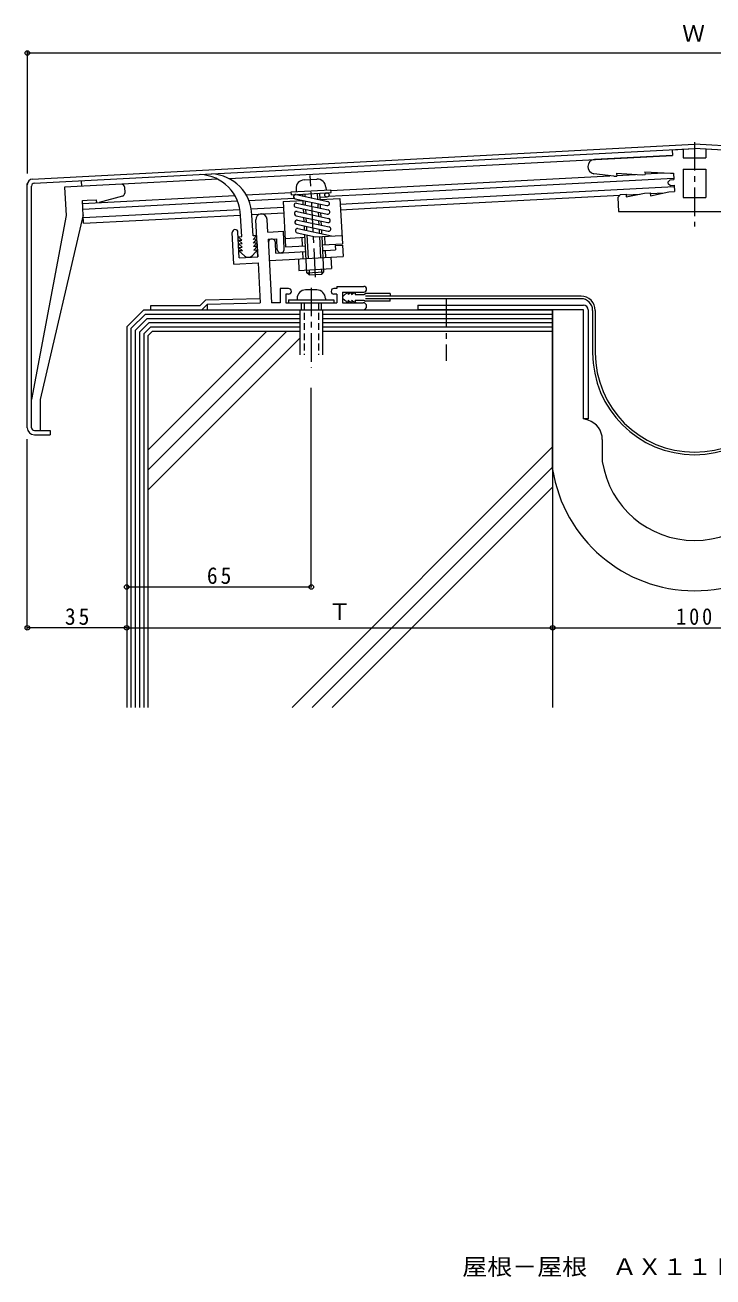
# Model space of a CAD drawing. Units: millimetres, scale not verified. Extents: x -302 to 326, y -270 to 239.
# Drawn here: x -301.7 to -59.4, y -270.3 to 170.2 of the extents above; entities that cross this region are included whole.
import ezdxf
from ezdxf.enums import TextEntityAlignment as Align

# ---------------------------------------------------------------- set-up
doc = ezdxf.new("R2010")
doc.units = ezdxf.units.MM
doc.header["$LTSCALE"] = 2
doc.header["$PDMODE"] = 32
doc.header["$PDSIZE"] = 1.6
doc.linetypes.add('CHAIN1', pattern=[8, 5, -1, 1, -1])
doc.linetypes.add('DASHED1', pattern=[1.8, 1.2, -0.6])
for name, color, linetype, lineweight in [('D-0', 3, 'Continuous', 9), ('D-1', 2, 'Continuous', 9), ('D-2', 4, 'Continuous', 9), ('D-3', 6, 'Continuous', 5), ('D-4', 7, 'Continuous', 9), ('D-5', 7, 'Continuous', 9)]:
    doc.layers.add(name, color=color, linetype=linetype, lineweight=lineweight)
doc.styles.add('ＭＳ ゴシック', font='')
doc.styles.get('ＭＳ ゴシック').set_extended_font_data('MS Gothic')

msp = doc.modelspace()

# ---------------------------------------------------------------- linework, layer by layer
at = {"layer": 'D-0'}
for p, q in [((-299.138, 116.038), (-65.889, 128.262)), ((167.335, 116.04), (-65.889, 128.262)), ((-298.523, 114.568), (-65.889, 126.76)), ((166.628, 114.574), (-65.889, 126.76)), ((-300.889, 28.545), (-300.889, 114.423)), ((-299.389, 28.545), (-299.389, 113.574)), ((-298.389, 27.546), (-292.889, 27.546)), ((-292.889, 27.546), (-292.889, 26.045)), ((-298.389, 26.045), (-292.889, 26.045))]:
    msp.add_line(p, q, dxfattribs=at)
for centre, radius, start, end in [((-298.889, 114.048), 2, 93.00046, 180), ((-298.389, 113.574), 1, 93.00078, 180), ((-298.389, 28.545), 2.5, 180, 270), ((-298.389, 28.545), 1, 180, 270)]:
    msp.add_arc(centre, radius, start, end, dxfattribs=at)
at = {"layer": 'D-1', "linetype": 'CHAIN1'}
for p, q in [((-65.889, 129.012), (-65.889, 99.312)), ((-199.365, 81.57), (-201.236, 117.274)), ((-200.889, 77.774), (-200.889, 49.591))]:
    msp.add_line(p, q, dxfattribs=at)
at = {"layer": 'D-1'}
for p, q in [((-229.826, 116.177), (-73.681, 124.36)), ((-73.68, 124.349), (-101.143, 122.91)), ((-73.784, 126.335), (-65.889, 126.749)), ((-73.784, 126.335), (-73.68, 124.349)), ((-69.889, 126.539), (-69.889, 123.54)), ((-69.889, 123.54), (-61.889, 123.54)), ((-57.994, 126.335), (-65.889, 126.749)), ((-61.889, 126.539), (-61.889, 123.54)), ((-69.889, 119.54), (-69.889, 109.539)), ((-69.889, 119.54), (-61.889, 119.54)), ((-61.889, 119.54), (-61.889, 109.539)), ((-233.842, 115.966), (-287.731, 113.142)), ((-281.739, 113.456), (-281.843, 115.443)), ((-203.388, 115.768), (-198.894, 116.003)), ((-180.249, 110.764), (-73.262, 116.371)), ((-178.259, 112.871), (-95.742, 117.196)), ((-94.324, 117.009), (-101.339, 117.935)), ((-94.324, 117.009), (-93.326, 117.061)), ((-93.378, 118.059), (-93.326, 117.061)), ((-93.378, 118.059), (-84.338, 117.532)), ((-93.34, 117.322), (-86.699, 117.67)), ((-84.338, 117.532), (-83.34, 117.584)), ((-83.392, 118.583), (-83.34, 117.584)), ((-83.353, 117.845), (-76.713, 118.193)), ((-75.196, 115.05), (-74.527, 115.793)), ((-75.165, 114.465), (-75.196, 115.05)), ((-74.527, 115.793), (-73.236, 115.861)), ((-73.353, 118.108), (-73.236, 115.861)), ((-287.731, 113.142), (-287.208, 103.177)), ((-281.425, 107.465), (-227.824, 110.274)), ((-266.708, 113.263), (-266.593, 111.069)), ((-223.83, 110.483), (-207.934, 111.316)), ((-207.892, 110.525), (-193.911, 111.258)), ((-206.227, 112.615), (-206.174, 111.617)), ((-206.212, 110.588), (-195.07, 108.167)), ((-203.84, 110.072), (-203.875, 110.736)), ((-203.03, 109.896), (-203.076, 110.778)), ((-198.573, 108.928), (-198.682, 111.008)), ((-197.768, 108.841), (-197.883, 111.05)), ((-195.741, 113.165), (-195.689, 112.166)), ((-194.77, 110.003), (-180.324, 110.76)), ((-193.911, 111.258), (-193.964, 112.256)), ((-193.953, 112.049), (-178.259, 112.871)), ((-178.076, 107.874), (-73.105, 113.375)), ((-177.789, 105.886), (-92.213, 110.371)), ((-89.977, 110.488), (-85.038, 110.747)), ((-83.499, 111.067), (-81.502, 111.172)), ((-81.489, 110.933), (-76.549, 111.192)), ((-75.165, 114.465), (-74.422, 113.796)), ((-75.01, 111.512), (-73.013, 111.616)), ((-74.422, 113.796), (-73.131, 113.863)), ((-73.131, 113.863), (-73.013, 111.616)), ((-281.058, 100.474), (-281.478, 108.484)), ((-281.32, 105.467), (-226.859, 108.321)), ((-276.432, 107.726), (-276.485, 108.746)), ((-267.324, 110.053), (-275.525, 107.774)), ((-222.864, 108.531), (-206.94, 109.365)), ((-222.001, 105.572), (-210.645, 106.167)), ((-210.75, 108.16), (-203.759, 108.527)), ((-210.75, 108.16), (-209.913, 92.182)), ((-206.531, 109.122), (-195.389, 106.702)), ((-206.374, 106.126), (-195.232, 103.706)), ((-206.055, 107.592), (-194.913, 105.172)), ((-203.683, 107.076), (-203.759, 108.527)), ((-202.873, 106.9), (-202.949, 108.344)), ((-198.416, 105.932), (-198.492, 107.376)), ((-195.343, 109.677), (-197.805, 109.548)), ((-197.768, 108.841), (-190.777, 109.207)), ((-197.606, 105.756), (-197.682, 107.2)), ((-190.777, 109.207), (-189.94, 93.229)), ((-190.695, 107.212), (-177.998, 107.878)), ((-190.59, 105.215), (-177.893, 105.881)), ((-177.893, 105.881), (-177.789, 105.886)), ((-92.933, 109.571), (-92.672, 104.578)), ((-69.889, 109.539), (-61.889, 109.539)), ((-287.208, 103.177), (-299.389, 38.461)), ((-281.217, 103.491), (-296.389, 38.461)), ((-281.163, 102.471), (-225.996, 105.363)), ((-281.058, 100.474), (-225.768, 103.372)), ((-221.773, 103.581), (-210.541, 104.17)), ((-219.742, 88.666), (-220.422, 101.649)), ((-216.192, 97.361), (-216.428, 101.858)), ((-206.217, 103.13), (-195.075, 100.71)), ((-205.898, 104.596), (-194.756, 102.176)), ((-205.741, 101.6), (-194.599, 99.18)), ((-203.526, 104.08), (-203.602, 105.524)), ((-203.369, 101.085), (-203.445, 102.528)), ((-202.716, 103.904), (-202.792, 105.348)), ((-202.559, 100.909), (-202.635, 102.352)), ((-198.259, 102.936), (-198.335, 104.38)), ((-198.102, 99.941), (-198.178, 101.384)), ((-197.449, 102.76), (-197.525, 104.204)), ((-92.672, 104.578), (-39.107, 104.578)), ((-228.119, 86.146), (-228.699, 97.209)), ((-226.231, 88.326), (-226.702, 97.314)), ((-216.192, 97.361), (-210.7, 97.649)), ((-210.372, 91.407), (-210.7, 97.649)), ((-206.06, 100.134), (-194.918, 97.714)), ((-205.903, 97.138), (-199.444, 95.735)), ((-205.584, 98.604), (-193.751, 96.034)), ((-203.212, 98.089), (-203.288, 99.532)), ((-202.402, 97.913), (-202.478, 99.356)), ((-197.945, 96.945), (-198.021, 98.388)), ((-197.292, 99.765), (-197.368, 101.208)), ((-197.135, 96.769), (-197.211, 98.212)), ((-220.032, 94.246), (-219.74, 88.666)), ((-216.061, 94.864), (-213.065, 95.021)), ((-216.061, 94.864), (-214.89, 72.525)), ((-213.303, 90.002), (-213.499, 93.747)), ((-212.869, 91.276), (-213.065, 95.021)), ((-210.069, 95.178), (-203.079, 95.545)), ((-209.912, 92.182), (-202.922, 92.549)), ((-203.921, 92.496), (-204.078, 95.492)), ((-202.425, 83.062), (-203.131, 96.536)), ((-201.888, 88.097), (-202.32, 96.36)), ((-199.444, 95.735), (-190.097, 96.225)), ((-197.494, 88.327), (-197.886, 95.817)), ((-196.433, 83.376), (-197.087, 95.859)), ((-196.93, 92.863), (-189.94, 93.229)), ((-195.932, 92.915), (-196.089, 95.911)), ((-192.41, 92.599), (-189.913, 92.73)), ((-192.41, 92.599), (-192.332, 91.101)), ((-189.913, 92.73), (-189.704, 88.735)), ((-226.231, 88.326), (-219.74, 88.666)), ((-213.303, 90.002), (-210.806, 90.133)), ((-210.798, 90.133), (-202.817, 90.552)), ((-203.685, 88.003), (-203.816, 90.499)), ((-202.771, 88.051), (-189.704, 88.735)), ((-196.826, 90.866), (-195.827, 90.918)), ((-195.827, 90.918), (-192.332, 91.101)), ((-195.696, 88.421), (-195.827, 90.918)), ((-193.949, 88.513), (-193.739, 84.519)), ((-228.119, 86.146), (-219.633, 86.591)), ((-219.633, 86.591), (-218.896, 72.526)), ((-215.669, 87.375), (-208.678, 87.741)), ((-208.678, 87.741), (-202.771, 88.051)), ((-205.433, 87.911), (-205.223, 83.917)), ((-205.223, 83.917), (-193.739, 84.519)), ((-201.678, 84.102), (-201.584, 82.305)), ((-197.284, 84.333), (-197.19, 82.535)), ((-202.425, 83.062), (-196.433, 83.376)), ((-201.584, 82.305), (-202.425, 83.062)), ((-201.584, 82.305), (-197.19, 82.535)), ((-197.19, 82.535), (-196.433, 83.376)), ((-208.889, 75.525), (-209.889, 75.525)), ((-209.889, 75.525), (-209.889, 72.525)), ((-198.889, 77.025), (-202.889, 77.025)), ((-191.889, 77.525), (-192.889, 77.525)), ((-191.889, 75.525), (-192.889, 75.525)), ((-191.889, 78.276), (-191.889, 77.525)), ((-191.889, 78.276), (-182.389, 78.276)), ((-191.889, 75.525), (-191.889, 72.525)), ((-189.889, 76.275), (-182.389, 76.275)), ((-238.027, 73.509), (-240.011, 71.525)), ((-237.389, 72.025), (-239.389, 70.025)), ((-238.027, 73.509), (-218.975, 74.024)), ((-237.389, 72.025), (-218.919, 72.525)), ((-237.389, 70.025), (-237.389, 72.025)), ((-211.889, 72.525), (-214.89, 72.525)), ((-209.889, 72.525), (-191.889, 72.525)), ((-208.889, 73.525), (-192.889, 73.525)), ((-208.889, 73.525), (-208.889, 72.525)), ((-205.889, 74.025), (-205.889, 73.525)), ((-204.389, 72.525), (-204.389, 70.025)), ((-203.389, 72.525), (-203.389, 70.025)), ((-198.389, 72.525), (-198.389, 70.025)), ((-197.389, 72.525), (-197.389, 70.025)), ((-195.889, 74.025), (-195.889, 73.525)), ((-192.889, 73.525), (-192.889, 72.525)), ((-204.889, 70.025), (-204.889, 54.171)), ((-196.889, 70.025), (-196.889, 54.171)), ((-296.389, 38.461), (-296.389, 27.546))]:
    msp.add_line(p, q, dxfattribs=at)
at = {"layer": 'D-1', "linetype": 'DASHED1'}
for p, q in [((-203.389, 72.525), (-203.389, 54.171)), ((-198.389, 72.525), (-198.389, 54.171))]:
    msp.add_line(p, q, dxfattribs=at)
at = {"layer": 'D-1'}
for points in [[(-83.392, 118.583), (-74.352, 118.055), (-73.353, 118.108)], [(-207.892, 110.525), (-207.944, 111.524), (-193.964, 112.256)], [(-92.933, 109.571), (-91.987, 110.622), (-89.99, 110.727)], [(-89.99, 110.727), (-89.937, 109.728), (-83.499, 111.067)], [(-81.502, 111.172), (-81.449, 110.173), (-75.01, 111.512)], [(-281.478, 108.484), (-279.821, 108.57), (-276.485, 108.746)], [(-208.889, 77.525), (-211.889, 77.525), (-211.889, 72.525)], [(-189.889, 76.275), (-189.889, 72.525), (-182.639, 72.525)], [(-257.389, 70.025), (-257.389, 71.525), (-240.011, 71.525)]]:
    msp.add_lwpolyline(points, dxfattribs=at)
msp.add_circle((-195.387, 110.43), 0.75, dxfattribs=at)
for centre, radius, start, end in [((-101.012, 120.413), 2.5, 93.00031, 262.47823), ((-203.231, 112.772), 3, 92.99992, 182.99992), ((-198.737, 113.007), 3, 2.99991, 92.99992), ((-267.707, 113.211), 1, 2.99918, 92.99921), ((-267.592, 111.016), 1, 285.52844, 3.0006), ((-206.372, 109.855), 0.75, 77.74342, 257.74583), ((-206.215, 106.859), 0.75, 77.75139, 257.73788), ((-195.23, 107.435), 0.75, 257.74583, 77.74342), ((-218.425, 101.753), 2, 3.00215, 182.99919), ((-206.058, 103.863), 0.75, 77.73474, 257.75139), ((-205.901, 100.867), 0.75, 77.74342, 257.74583), ((-195.073, 104.439), 0.75, 257.74358, 77.7403), ((-194.916, 101.443), 0.75, 257.74028, 77.75137), ((-227.701, 97.262), 1, 3, 183), ((-205.744, 97.871), 0.75, 86.81682, 257.74342), ((-194.759, 98.447), 0.75, 257.74583, 77.74342), ((-214.747, 93.681), 1.25, 2.99908, 182.9991), ((-211.621, 91.342), 1.25, 182.9991, 2.99918), ((-208.889, 76.525), 1, 270, 90), ((-202.889, 74.025), 3, 90, 180), ((-198.889, 74.025), 3, 0, 90), ((-192.889, 76.525), 1, 90, 270), ((-182.389, 77.275), 1, 270, 90), ((-182.639, 71.275), 1.25, 270, 90)]:
    msp.add_arc(centre, radius, start, end, dxfattribs=at)
at = {"layer": 'D-2'}
for p, q in [((-225.371, 95.803), (-225.755, 103.134)), ((-221.377, 96.012), (-221.761, 103.344)), ((-226.619, 95.738), (-225.371, 95.803)), ((-225.306, 94.555), (-226.619, 95.738)), ((-226.554, 94.489), (-225.306, 94.555)), ((-225.24, 93.307), (-226.554, 94.489)), ((-226.488, 93.241), (-225.24, 93.307)), ((-225.175, 92.058), (-226.488, 93.241)), ((-220.128, 96.078), (-221.377, 96.012)), ((-221.311, 94.764), (-220.128, 96.078)), ((-220.063, 94.83), (-221.311, 94.764)), ((-221.246, 93.516), (-220.063, 94.83)), ((-219.997, 93.581), (-221.246, 93.516)), ((-221.18, 92.267), (-219.997, 93.581)), ((-226.423, 91.993), (-225.175, 92.058)), ((-225.109, 90.81), (-226.423, 91.993)), ((-225.109, 90.81), (-226.358, 90.745)), ((-224.428, 89.007), (-226.358, 90.745)), ((-221.604, 89.155), (-219.867, 91.085)), ((-219.932, 92.333), (-221.18, 92.267)), ((-221.115, 91.019), (-219.932, 92.333)), ((-221.115, 91.019), (-219.867, 91.085)), ((-189.831, 74.599), (-189.043, 75.387)), ((-185.419, 75.387), (-182.419, 75.387)), ((-182.419, 75.387), (-181.828, 75.737)), ((-173.103, 75.737), (-181.828, 75.737)), ((-173.103, 75.737), (-173.103, 74.837)), ((-189.831, 74.175), (-189.043, 73.387)), ((-185.419, 73.387), (-182.419, 73.387)), ((-182.419, 73.387), (-181.828, 73.037)), ((-105.889, 74.837), (-181.828, 74.837)), ((-105.889, 73.937), (-181.828, 73.937)), ((-173.103, 73.037), (-181.828, 73.037)), ((-173.103, 73.037), (-173.103, 73.937)), ((-163.389, 71.625), (-104.989, 71.625)), ((-163.389, 71.625), (-163.389, 70.025)), ((-104.989, 70.025), (-163.389, 70.025)), ((-115.889, 13.855), (-115.889, 70.025)), ((-103.389, 70.025), (-103.389, 31.625)), ((-101.789, 69.837), (-101.789, 54.928)), ((-100.889, 69.837), (-100.889, 54.928)), ((-103.359, 31.131), (-104.989, 31.625)), ((-98.389, 24.432), (-98.389, 16.625))]:
    msp.add_line(p, q, dxfattribs=at)
at = {"layer": 'D-2', "linetype": 'CHAIN1'}
msp.add_line((-153.389, 73.833), (-153.389, 52.046), dxfattribs=at)
at = {"layer": 'D-2'}
for points in [[(-189.043, 75.387), (-188.935, 75.481), (-188.746, 75.639), (-188.552, 75.786), (-188.348, 75.916), (-188.224, 75.981), (-188.17, 76.006), (-188.074, 76.046), (-187.976, 76.082), (-187.877, 76.117), (-187.819, 76.137)], [(-187.919, 75.387), (-187.779, 75.497), (-187.535, 75.682), (-187.283, 75.849), (-187.019, 75.989), (-186.858, 76.053), (-186.819, 76.067), (-186.75, 76.088), (-186.68, 76.108), (-186.61, 76.126), (-186.569, 76.137)], [(-186.669, 75.387), (-186.529, 75.497), (-186.285, 75.682), (-186.033, 75.849), (-185.769, 75.989), (-185.608, 76.053), (-185.568, 76.067), (-185.499, 76.088), (-185.43, 76.108), (-185.319, 76.137)], [(-189.043, 73.387), (-188.935, 73.293), (-188.746, 73.135), (-188.552, 72.988), (-188.348, 72.857), (-188.224, 72.793), (-188.17, 72.768), (-188.074, 72.728), (-187.976, 72.691), (-187.877, 72.657), (-187.819, 72.637)], [(-187.919, 73.387), (-187.779, 73.276), (-187.535, 73.092), (-187.283, 72.924), (-187.019, 72.784), (-186.858, 72.72), (-186.819, 72.707), (-186.75, 72.686), (-186.68, 72.666), (-186.61, 72.647), (-186.569, 72.637)], [(-186.669, 73.387), (-186.529, 73.276), (-186.285, 73.092), (-186.033, 72.924), (-185.769, 72.784), (-185.608, 72.72), (-185.568, 72.707), (-185.499, 72.686), (-185.43, 72.666), (-185.319, 72.637)], [(-103.389, 31.625), (-104.989, 31.625), (-104.989, 70.025)]]:
    msp.add_lwpolyline(points, dxfattribs=at)
for centre, radius, start, end in [((-240.751, 102.664), 15, 1.79433, 87.13452), ((-236.757, 102.874), 15, 1.79431, 87.13472), ((-223.09, 90.494), 2, 228, 318), ((-185.108, 75.394), 2.811, 164.66914, 180.13989), ((-183.858, 75.394), 2.811, 164.66914, 180.13989), ((-182.609, 75.394), 2.811, 164.66914, 180.13989), ((-189.619, 74.387), 0.3, 135, 225), ((-185.108, 73.38), 2.811, 179.86011, 195.33086), ((-183.858, 73.38), 2.811, 179.86011, 195.33086), ((-182.609, 73.38), 2.811, 179.86011, 195.33086), ((-105.889, 69.837), 5, 0, 90), ((-105.889, 69.837), 4.1, 0, 90), ((-104.989, 70.025), 1.6, 0, 90), ((-65.889, 54.928), 35.9, 180, 0), ((-65.889, 54.928), 35, 180, 0), ((-105.389, 24.432), 7, 0, 73.14159), ((-65.889, 21.773), 50.615, 188.9995, 351.0005), ((-65.889, 21.773), 32.905, 188.9995, 351.0005)]:
    msp.add_arc(centre, radius, start, end, dxfattribs=at)
at = {"layer": 'D-3'}
for p, q in [((-259.889, 70.025), (-265.889, 64.025)), ((-259.268, 68.525), (-264.389, 63.404)), ((-258.646, 67.025), (-262.889, 62.783)), ((-259.889, 70.025), (-115.889, 70.025)), ((-259.268, 68.525), (-204.889, 68.525)), ((-258.646, 67.025), (-204.889, 67.025)), ((-196.889, 68.525), (-115.889, 68.525)), ((-196.889, 67.025), (-115.889, 67.025)), ((-115.889, 70.025), (-115.889, -69.975)), ((-265.889, 64.025), (-265.889, -69.975)), ((-264.389, 63.404), (-264.389, -69.975)), ((-262.889, 62.783), (-262.889, -69.975)), ((-258.025, 65.525), (-261.389, 62.161)), ((-261.389, 62.161), (-261.389, -69.975)), ((-257.404, 64.025), (-259.889, 61.54)), ((-256.782, 62.526), (-258.389, 60.919)), ((-258.389, 13.607), (-209.471, 62.526)), ((-258.389, 20.678), (-216.542, 62.526)), ((-258.025, 65.525), (-204.889, 65.525)), ((-257.404, 64.025), (-204.889, 64.025)), ((-256.782, 62.526), (-204.889, 62.526)), ((-196.889, 65.525), (-115.889, 65.525)), ((-196.889, 64.025), (-115.889, 64.025)), ((-196.889, 62.526), (-115.889, 62.526)), ((-259.889, 61.54), (-259.889, -69.975)), ((-258.389, 60.919), (-258.389, -69.975)), ((-258.389, 6.536), (-204.889, 60.036)), ((-207.621, -69.975), (-115.889, 21.757)), ((-200.55, -69.975), (-115.889, 14.686)), ((-193.479, -69.975), (-115.889, 7.615))]:
    msp.add_line(p, q, dxfattribs=at)
at = {"layer": 'D-4'}
for p, q in [((-300.889, 161.003), (-300.889, 118.048)), ((-300.889, 160.403), (169.111, 160.403)), ((-300.889, -42.516), (-300.889, 24.545)), ((-265.889, -41.916), (-300.889, -41.916))]:
    msp.add_line(p, q, dxfattribs=at)
for p in [(-300.889, 160.403), (-300.889, -41.916), (-265.889, -41.916)]:
    msp.add_point(p, dxfattribs=at)
at = {"layer": 'D-5'}
for p, q in [((-200.889, -27.077), (-200.889, 42.56)), ((-265.889, -27.077), (-265.889, -28.113)), ((-265.889, -27.513), (-200.889, -27.513)), ((-265.889, -41.916), (-265.889, -42.516)), ((-265.889, -41.916), (134.111, -41.916)), ((-115.889, -41.916), (-115.889, -42.516))]:
    msp.add_line(p, q, dxfattribs=at)
for p in [(-265.889, -27.513), (-200.889, -27.513), (-265.889, -41.916), (-115.889, -41.916)]:
    msp.add_point(p, dxfattribs=at)

# ---------------------------------------------------------------- texts
at = {"layer": 'D-0', "color": 2, "style": 'ＭＳ ゴシック', "width": 1.1}
msp.add_text('屋根－屋根\u3000ＡＸ１１Ｌ－１００Ｇ\u3000遮炎性能', height=5.865, dxfattribs=at).set_placement((-147.718, -271.426), align=Align.BOTTOM_LEFT)
at = {"layer": 'D-4', "color": 2, "style": 'ＭＳ ゴシック'}
msp.add_text('Ｗ', height=5.865, dxfattribs=at).set_placement((-70.259, 162.601), align=Align.BOTTOM_LEFT)
at = {"layer": 'D-4', "color": 2, "insert": (-287.639, -40.916), "char_height": 5.865, "attachment_point": 7, "style": 'ＭＳ ゴシック'}
msp.add_mtext('\\T1.27;\\W0.95;35', dxfattribs=at)
at = {"layer": 'D-5', "color": 2, "style": 'ＭＳ ゴシック'}
msp.add_text('Ｔ', height=5.865, dxfattribs=at).set_placement((-194.889, -40.916), align=Align.BOTTOM_LEFT)
at = {"layer": 'D-5', "color": 2, "insert": (-237.639, -26.513), "char_height": 5.865, "attachment_point": 7, "rotation": 0.001, "style": 'ＭＳ ゴシック'}
msp.add_mtext('\\T1.27;\\W0.95;65', dxfattribs=at)
at = {"layer": 'D-5', "color": 2, "insert": (-72.389, -40.916), "char_height": 5.865, "attachment_point": 7, "style": 'ＭＳ ゴシック'}
msp.add_mtext('\\T1.27;\\W0.9;100', dxfattribs=at)

doc.saveas('drawing.dxf')
